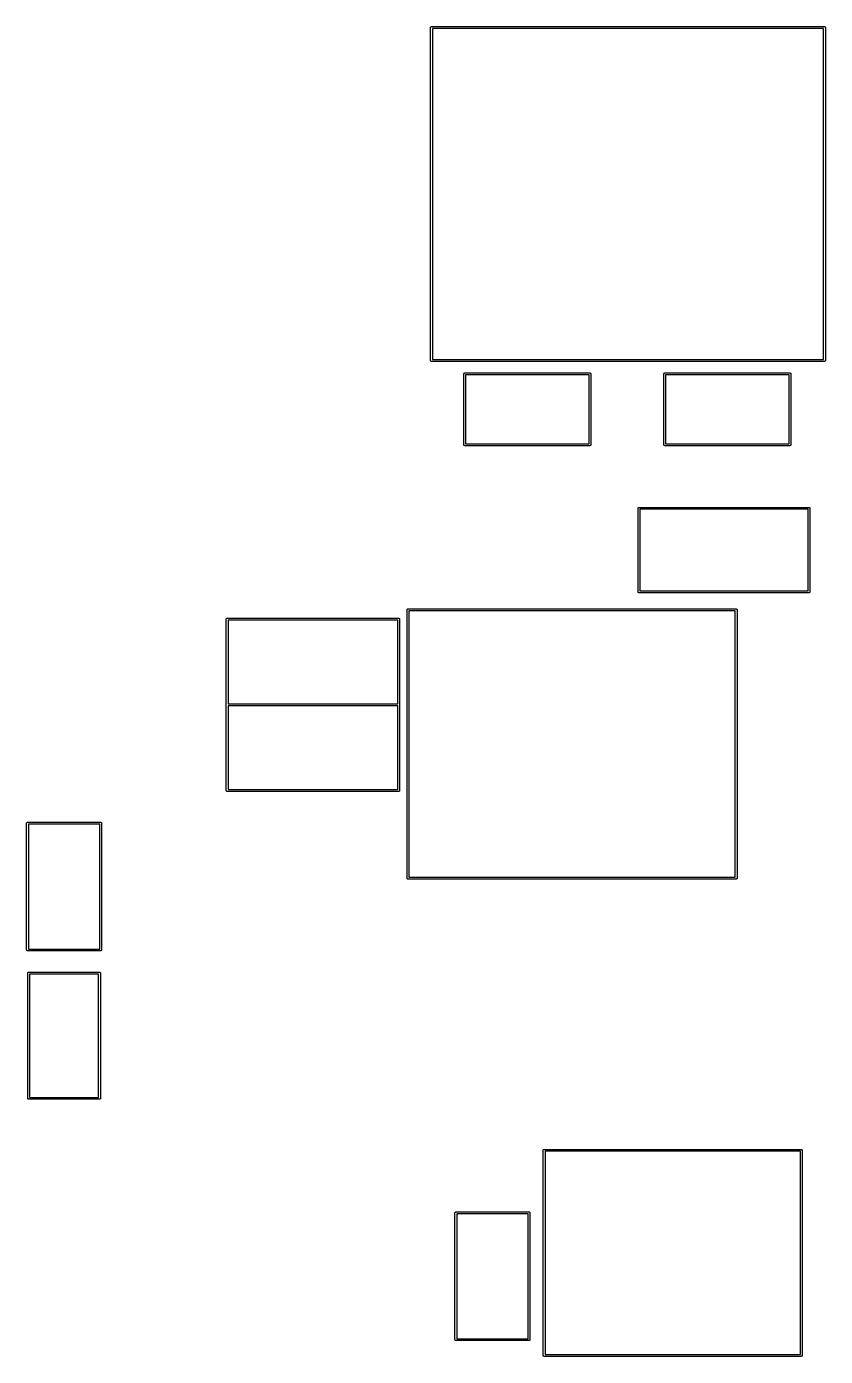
# Model space of a CAD drawing. Extents: x 115.8 to 156.9, y -89.6 to -53.9.
# Drawn here: x 135.5 to 156.92, y -89.6 to -53.94 of the extents above; entities that cross this region are included whole.
import ezdxf

# ---------------------------------------------------------------- set-up
doc = ezdxf.new("R2010")
doc.units = 0
doc.layers.add('BLACK', color=7, linetype='CONTINUOUS')

msp = doc.modelspace()

# ---------------------------------------------------------------- linework, layer by layer
at = {"layer": 'BLACK', "linetype": 'CONTINUOUS'}
for p, q in [((146.33, -53.96), (146.331, -53.9529)), ((146.33, -62.89), (146.33, -53.96)), ((146.331, -53.9529), (146.332, -53.9514)), ((146.332, -53.9496), (146.336, -53.9456)), ((146.332, -53.9514), (146.332, -53.9496)), ((146.336, -53.9456), (146.339, -53.9411)), ((146.339, -53.9411), (146.34, -53.9403)), ((146.34, -53.9403), (146.341, -53.939)), ((146.341, -53.939), (146.347, -53.9375)), ((146.347, -53.9375), (146.351, -53.9352)), ((146.351, -53.9352), (146.353, -53.9355)), ((146.353, -53.9355), (146.355, -53.935)), ((146.355, -53.935), (156.895, -53.935)), ((146.38, -53.985), (146.38, -62.865)), ((156.87, -53.985), (146.38, -53.985)), ((156.87, -62.865), (156.87, -53.985)), ((156.895, -53.935), (156.902, -53.936)), ((156.902, -53.936), (156.904, -53.937)), ((156.904, -53.937), (156.905, -53.9373)), ((156.905, -53.9373), (156.909, -53.9408)), ((156.909, -53.9408), (156.914, -53.9437)), ((156.914, -53.9437), (156.915, -53.9453)), ((156.915, -53.9453), (156.916, -53.9465)), ((156.916, -53.9465), (156.918, -53.9516)), ((156.918, -53.9516), (156.92, -53.9565)), ((156.92, -53.9565), (156.919, -53.9583)), ((156.919, -53.9583), (156.92, -53.96)), ((156.92, -53.96), (156.92, -62.89)), ((146.331, -62.8917), (146.33, -62.89)), ((146.33, -62.8935), (146.331, -62.8917)), ((146.332, -62.8984), (146.33, -62.8935)), ((146.334, -62.9035), (146.332, -62.8984)), ((146.335, -62.9047), (146.334, -62.9035)), ((146.336, -62.9063), (146.335, -62.9047)), ((146.341, -62.9092), (146.336, -62.9063)), ((146.345, -62.9127), (146.341, -62.9092)), ((146.346, -62.913), (146.345, -62.9127)), ((146.348, -62.914), (146.346, -62.913)), ((146.355, -62.915), (146.348, -62.914)), ((156.895, -62.915), (146.355, -62.915)), ((146.38, -62.865), (156.87, -62.865)), ((156.897, -62.9145), (156.895, -62.915)), ((156.899, -62.9148), (156.897, -62.9145)), ((156.903, -62.9125), (156.899, -62.9148)), ((156.909, -62.911), (156.903, -62.9125)), ((156.91, -62.9097), (156.909, -62.911)), ((156.911, -62.9089), (156.91, -62.9097)), ((156.914, -62.9044), (156.911, -62.9089)), ((156.918, -62.9004), (156.914, -62.9044)), ((156.919, -62.8971), (156.918, -62.8986)), ((156.918, -62.8986), (156.918, -62.9004)), ((156.92, -62.89), (156.919, -62.8971)), ((147.22, -63.25), (147.221, -63.2429)), ((147.22, -65.15), (147.22, -63.25)), ((147.221, -63.2429), (147.222, -63.2414)), ((147.222, -63.2396), (147.226, -63.2356)), ((147.222, -63.2414), (147.222, -63.2396)), ((147.226, -63.2356), (147.229, -63.2311)), ((147.229, -63.2311), (147.23, -63.2303)), ((147.23, -63.2303), (147.231, -63.229)), ((147.231, -63.229), (147.237, -63.2275)), ((147.237, -63.2275), (147.241, -63.2252)), ((147.241, -63.2252), (147.243, -63.2255)), ((147.243, -63.2255), (147.245, -63.225)), ((147.245, -63.225), (150.605, -63.225)), ((147.27, -63.275), (147.27, -65.125)), ((150.58, -63.275), (147.27, -63.275)), ((150.58, -65.125), (150.58, -63.275)), ((150.605, -63.225), (150.612, -63.226)), ((150.612, -63.226), (150.614, -63.227)), ((150.614, -63.227), (150.615, -63.2273)), ((150.615, -63.2273), (150.619, -63.2308)), ((150.619, -63.2308), (150.624, -63.2337)), ((150.624, -63.2337), (150.625, -63.2353)), ((150.625, -63.2353), (150.626, -63.2365)), ((150.626, -63.2365), (150.628, -63.2416)), ((150.628, -63.2416), (150.63, -63.2465)), ((150.63, -63.2465), (150.629, -63.2483)), ((150.629, -63.2483), (150.63, -63.25)), ((150.63, -63.25), (150.63, -65.15)), ((152.585, -63.25), (152.586, -63.2429)), ((152.585, -65.15), (152.585, -63.25)), ((152.586, -63.2429), (152.587, -63.2414)), ((152.587, -63.2396), (152.591, -63.2356)), ((152.587, -63.2414), (152.587, -63.2396)), ((152.591, -63.2356), (152.594, -63.2311)), ((152.594, -63.2311), (152.595, -63.2303)), ((152.595, -63.2303), (152.596, -63.229)), ((152.596, -63.229), (152.602, -63.2275)), ((152.602, -63.2275), (152.606, -63.2252)), ((152.606, -63.2252), (152.608, -63.2255)), ((152.608, -63.2255), (152.61, -63.225)), ((152.61, -63.225), (155.97, -63.225)), ((152.635, -63.275), (152.635, -65.125)), ((155.945, -63.275), (152.635, -63.275)), ((155.945, -65.125), (155.945, -63.275)), ((155.97, -63.225), (155.977, -63.226)), ((155.977, -63.226), (155.979, -63.227)), ((155.979, -63.227), (155.98, -63.2273)), ((155.98, -63.2273), (155.984, -63.2308)), ((155.984, -63.2308), (155.989, -63.2337)), ((155.989, -63.2337), (155.99, -63.2353)), ((155.99, -63.2353), (155.991, -63.2365)), ((155.991, -63.2365), (155.993, -63.2416)), ((155.993, -63.2416), (155.995, -63.2465)), ((155.995, -63.2465), (155.994, -63.2483)), ((155.994, -63.2483), (155.995, -63.25)), ((155.995, -63.25), (155.995, -65.15)), ((147.221, -65.1517), (147.22, -65.15)), ((147.22, -65.1535), (147.221, -65.1517)), ((147.222, -65.1584), (147.22, -65.1535)), ((147.224, -65.1635), (147.222, -65.1584)), ((147.225, -65.1647), (147.224, -65.1635)), ((147.226, -65.1663), (147.225, -65.1647)), ((147.231, -65.1692), (147.226, -65.1663)), ((147.235, -65.1727), (147.231, -65.1692)), ((147.236, -65.173), (147.235, -65.1727)), ((147.238, -65.174), (147.236, -65.173)), ((147.245, -65.175), (147.238, -65.174)), ((150.605, -65.175), (147.245, -65.175)), ((147.27, -65.125), (150.58, -65.125)), ((150.607, -65.1745), (150.605, -65.175)), ((150.609, -65.1748), (150.607, -65.1745)), ((150.613, -65.1725), (150.609, -65.1748)), ((150.619, -65.171), (150.613, -65.1725)), ((150.62, -65.1697), (150.619, -65.171)), ((150.621, -65.1689), (150.62, -65.1697)), ((150.624, -65.1644), (150.621, -65.1689)), ((150.628, -65.1604), (150.624, -65.1644)), ((150.629, -65.1571), (150.628, -65.1586)), ((150.628, -65.1586), (150.628, -65.1604)), ((150.63, -65.15), (150.629, -65.1571)), ((152.586, -65.1517), (152.585, -65.15)), ((152.585, -65.1535), (152.586, -65.1517)), ((152.587, -65.1584), (152.585, -65.1535)), ((152.589, -65.1635), (152.587, -65.1584)), ((152.59, -65.1647), (152.589, -65.1635)), ((152.591, -65.1663), (152.59, -65.1647)), ((152.596, -65.1692), (152.591, -65.1663)), ((152.6, -65.1727), (152.596, -65.1692)), ((152.601, -65.173), (152.6, -65.1727)), ((152.603, -65.174), (152.601, -65.173)), ((152.61, -65.175), (152.603, -65.174)), ((155.97, -65.175), (152.61, -65.175)), ((152.635, -65.125), (155.945, -65.125)), ((155.972, -65.1745), (155.97, -65.175)), ((155.974, -65.1748), (155.972, -65.1745)), ((155.978, -65.1725), (155.974, -65.1748)), ((155.984, -65.171), (155.978, -65.1725)), ((155.985, -65.1697), (155.984, -65.171)), ((155.986, -65.1689), (155.985, -65.1697)), ((155.989, -65.1644), (155.986, -65.1689)), ((155.993, -65.1604), (155.989, -65.1644)), ((155.994, -65.1571), (155.993, -65.1586)), ((155.993, -65.1586), (155.993, -65.1604)), ((155.995, -65.15), (155.994, -65.1571)), ((151.895, -66.855), (151.896, -66.8479)), ((151.895, -69.095), (151.895, -66.855)), ((151.896, -66.8479), (151.897, -66.8464)), ((151.897, -66.8446), (151.901, -66.8406)), ((151.897, -66.8464), (151.897, -66.8446)), ((151.901, -66.8406), (151.904, -66.8361)), ((151.904, -66.8361), (151.905, -66.8353)), ((151.905, -66.8353), (151.906, -66.834)), ((151.906, -66.834), (151.912, -66.8325)), ((151.912, -66.8325), (151.916, -66.8302)), ((151.916, -66.8302), (151.918, -66.8305)), ((151.918, -66.8305), (151.92, -66.83)), ((151.92, -66.83), (156.48, -66.83)), ((151.945, -66.88), (151.945, -69.07)), ((156.455, -66.88), (151.945, -66.88)), ((156.455, -69.07), (156.455, -66.88)), ((156.48, -66.83), (156.487, -66.831)), ((156.487, -66.831), (156.489, -66.832)), ((156.489, -66.832), (156.49, -66.8323)), ((156.49, -66.8323), (156.494, -66.8358)), ((156.494, -66.8358), (156.499, -66.8387)), ((156.499, -66.8387), (156.5, -66.8403)), ((156.5, -66.8403), (156.501, -66.8415)), ((156.501, -66.8415), (156.503, -66.8466)), ((156.503, -66.8466), (156.505, -66.8515)), ((156.505, -66.8515), (156.504, -66.8533)), ((156.504, -66.8533), (156.505, -66.855)), ((156.505, -66.855), (156.505, -69.095)), ((151.896, -69.0967), (151.895, -69.095)), ((151.895, -69.0985), (151.896, -69.0967)), ((151.897, -69.1034), (151.895, -69.0985)), ((151.899, -69.1085), (151.897, -69.1034)), ((151.9, -69.1097), (151.899, -69.1085)), ((151.901, -69.1113), (151.9, -69.1097)), ((151.906, -69.1142), (151.901, -69.1113)), ((151.91, -69.1177), (151.906, -69.1142)), ((151.911, -69.118), (151.91, -69.1177)), ((151.913, -69.119), (151.911, -69.118)), ((151.92, -69.12), (151.913, -69.119)), ((156.48, -69.12), (151.92, -69.12)), ((151.945, -69.07), (156.455, -69.07)), ((156.482, -69.1195), (156.48, -69.12)), ((156.484, -69.1198), (156.482, -69.1195)), ((156.488, -69.1175), (156.484, -69.1198)), ((156.494, -69.116), (156.488, -69.1175)), ((156.495, -69.1147), (156.494, -69.116)), ((156.496, -69.1139), (156.495, -69.1147)), ((156.499, -69.1094), (156.496, -69.1139)), ((156.503, -69.1054), (156.499, -69.1094)), ((156.504, -69.1021), (156.503, -69.1036)), ((156.503, -69.1036), (156.503, -69.1054)), ((156.505, -69.095), (156.504, -69.1021)), ((140.85, -69.825), (140.851, -69.8179)), ((140.85, -74.425), (140.85, -69.825)), ((140.851, -69.8179), (140.852, -69.8164)), ((140.852, -69.8146), (140.856, -69.8106)), ((140.852, -69.8164), (140.852, -69.8146)), ((140.856, -69.8106), (140.859, -69.8061)), ((140.859, -69.8061), (140.86, -69.8053)), ((140.86, -69.8053), (140.861, -69.804)), ((140.861, -69.804), (140.867, -69.8025)), ((140.867, -69.8025), (140.871, -69.8002)), ((140.871, -69.8002), (140.873, -69.8005)), ((140.873, -69.8005), (140.875, -69.8)), ((140.875, -69.8), (145.475, -69.8)), ((140.9, -69.85), (140.9, -72.1)), ((145.45, -69.85), (140.9, -69.85)), ((145.45, -72.1), (145.45, -69.85)), ((145.475, -69.8), (145.482, -69.801)), ((145.482, -69.801), (145.484, -69.802)), ((145.484, -69.802), (145.485, -69.8023)), ((145.485, -69.8023), (145.489, -69.8058)), ((145.489, -69.8058), (145.494, -69.8087)), ((145.494, -69.8087), (145.495, -69.8103)), ((145.495, -69.8103), (145.496, -69.8115)), ((145.496, -69.8115), (145.498, -69.8166)), ((145.498, -69.8166), (145.5, -69.8215)), ((145.5, -69.8215), (145.499, -69.8233)), ((145.499, -69.8233), (145.5, -69.825)), ((145.5, -69.825), (145.5, -74.425)), ((145.7, -69.575), (145.701, -69.5679)), ((145.7, -76.775), (145.7, -69.575)), ((145.701, -69.5679), (145.702, -69.5664)), ((145.702, -69.5646), (145.706, -69.5606)), ((145.702, -69.5664), (145.702, -69.5646)), ((145.706, -69.5606), (145.709, -69.5561)), ((145.709, -69.5561), (145.71, -69.5553)), ((145.71, -69.5553), (145.711, -69.554)), ((145.711, -69.554), (145.717, -69.5525)), ((145.717, -69.5525), (145.721, -69.5502)), ((145.721, -69.5502), (145.723, -69.5505)), ((145.723, -69.5505), (145.725, -69.55)), ((145.725, -69.55), (154.525, -69.55)), ((145.75, -69.6), (145.75, -76.75)), ((154.5, -69.6), (145.75, -69.6)), ((154.5, -76.75), (154.5, -69.6)), ((154.525, -69.55), (154.532, -69.551)), ((154.532, -69.551), (154.534, -69.552)), ((154.534, -69.552), (154.535, -69.5523)), ((154.535, -69.5523), (154.539, -69.5558)), ((154.539, -69.5558), (154.544, -69.5587)), ((154.544, -69.5587), (154.545, -69.5603)), ((154.545, -69.5603), (154.546, -69.5615)), ((154.546, -69.5615), (154.548, -69.5666)), ((154.548, -69.5666), (154.55, -69.5715)), ((154.55, -69.5715), (154.549, -69.5733)), ((154.549, -69.5733), (154.55, -69.575)), ((154.55, -69.575), (154.55, -76.775)), ((140.9, -72.1), (145.45, -72.1)), ((140.9, -72.15), (140.9, -74.4)), ((145.45, -72.15), (140.9, -72.15)), ((145.45, -74.4), (145.45, -72.15)), ((140.851, -74.4267), (140.85, -74.425)), ((140.85, -74.4285), (140.851, -74.4267)), ((140.852, -74.4334), (140.85, -74.4285)), ((140.854, -74.4385), (140.852, -74.4334)), ((140.855, -74.4397), (140.854, -74.4385)), ((140.856, -74.4413), (140.855, -74.4397)), ((140.861, -74.4442), (140.856, -74.4413)), ((140.865, -74.4477), (140.861, -74.4442)), ((140.866, -74.448), (140.865, -74.4477)), ((140.868, -74.449), (140.866, -74.448)), ((140.875, -74.45), (140.868, -74.449)), ((145.475, -74.45), (140.875, -74.45)), ((140.9, -74.4), (145.45, -74.4)), ((145.477, -74.4495), (145.475, -74.45)), ((145.479, -74.4498), (145.477, -74.4495)), ((145.483, -74.4475), (145.479, -74.4498)), ((145.489, -74.446), (145.483, -74.4475)), ((145.49, -74.4447), (145.489, -74.446)), ((145.491, -74.4439), (145.49, -74.4447)), ((145.494, -74.4394), (145.491, -74.4439)), ((145.498, -74.4354), (145.494, -74.4394)), ((145.499, -74.4321), (145.498, -74.4336)), ((145.498, -74.4336), (145.498, -74.4354)), ((145.5, -74.425), (145.499, -74.4321)), ((135.495, -75.3), (135.496, -75.2929)), ((135.495, -78.7), (135.495, -75.3)), ((135.496, -75.2929), (135.497, -75.2914)), ((135.497, -75.2896), (135.501, -75.2856)), ((135.497, -75.2914), (135.497, -75.2896)), ((135.501, -75.2856), (135.504, -75.2811)), ((135.504, -75.2811), (135.505, -75.2803)), ((135.505, -75.2803), (135.506, -75.279)), ((135.506, -75.279), (135.512, -75.2775)), ((135.512, -75.2775), (135.516, -75.2752)), ((135.516, -75.2752), (135.518, -75.2755)), ((135.518, -75.2755), (135.52, -75.275)), ((135.52, -75.275), (137.48, -75.275)), ((135.545, -75.325), (135.545, -78.675)), ((137.455, -75.325), (135.545, -75.325)), ((137.455, -78.675), (137.455, -75.325)), ((137.48, -75.275), (137.487, -75.276)), ((137.487, -75.276), (137.489, -75.277)), ((137.489, -75.277), (137.49, -75.2773)), ((137.49, -75.2773), (137.494, -75.2808)), ((137.494, -75.2808), (137.499, -75.2837)), ((137.499, -75.2837), (137.5, -75.2853)), ((137.5, -75.2853), (137.501, -75.2865)), ((137.501, -75.2865), (137.503, -75.2916)), ((137.503, -75.2916), (137.505, -75.2965)), ((137.505, -75.2965), (137.504, -75.2983)), ((137.504, -75.2983), (137.505, -75.3)), ((137.505, -75.3), (137.505, -78.7)), ((145.701, -76.7767), (145.7, -76.775)), ((145.7, -76.7785), (145.701, -76.7767)), ((145.702, -76.7834), (145.7, -76.7785)), ((145.704, -76.7885), (145.702, -76.7834)), ((145.705, -76.7897), (145.704, -76.7885)), ((145.706, -76.7913), (145.705, -76.7897)), ((145.711, -76.7942), (145.706, -76.7913)), ((145.715, -76.7977), (145.711, -76.7942)), ((145.716, -76.798), (145.715, -76.7977)), ((145.718, -76.799), (145.716, -76.798)), ((145.725, -76.8), (145.718, -76.799)), ((154.525, -76.8), (145.725, -76.8)), ((145.75, -76.75), (154.5, -76.75)), ((154.527, -76.7995), (154.525, -76.8)), ((154.529, -76.7998), (154.527, -76.7995)), ((154.533, -76.7975), (154.529, -76.7998)), ((154.539, -76.796), (154.533, -76.7975)), ((154.54, -76.7947), (154.539, -76.796)), ((154.541, -76.7939), (154.54, -76.7947)), ((154.544, -76.7894), (154.541, -76.7939)), ((154.548, -76.7854), (154.544, -76.7894)), ((154.549, -76.7821), (154.548, -76.7836)), ((154.548, -76.7836), (154.548, -76.7854)), ((154.55, -76.775), (154.549, -76.7821)), ((135.496, -78.7017), (135.495, -78.7)), ((135.495, -78.7035), (135.496, -78.7017)), ((135.497, -78.7084), (135.495, -78.7035)), ((135.499, -78.7135), (135.497, -78.7084)), ((135.5, -78.7147), (135.499, -78.7135)), ((135.501, -78.7163), (135.5, -78.7147)), ((135.506, -78.7192), (135.501, -78.7163)), ((135.51, -78.7227), (135.506, -78.7192)), ((135.511, -78.723), (135.51, -78.7227)), ((135.513, -78.724), (135.511, -78.723)), ((135.52, -78.725), (135.513, -78.724)), ((137.48, -78.725), (135.52, -78.725)), ((135.545, -78.675), (137.455, -78.675)), ((137.482, -78.7245), (137.48, -78.725)), ((137.484, -78.7248), (137.482, -78.7245)), ((137.488, -78.7225), (137.484, -78.7248)), ((137.494, -78.721), (137.488, -78.7225)), ((137.495, -78.7197), (137.494, -78.721)), ((137.496, -78.7189), (137.495, -78.7197)), ((137.499, -78.7144), (137.496, -78.7189)), ((137.503, -78.7104), (137.499, -78.7144)), ((137.504, -78.7071), (137.503, -78.7086)), ((137.503, -78.7086), (137.503, -78.7104)), ((137.505, -78.7), (137.504, -78.7071)), ((135.525, -79.32), (135.526, -79.3129)), ((135.525, -82.68), (135.525, -79.32)), ((135.526, -79.3129), (135.527, -79.3114)), ((135.527, -79.3096), (135.531, -79.3056)), ((135.527, -79.3114), (135.527, -79.3096)), ((135.531, -79.3056), (135.534, -79.3011)), ((135.534, -79.3011), (135.535, -79.3003)), ((135.535, -79.3003), (135.536, -79.299)), ((135.536, -79.299), (135.542, -79.2975)), ((135.542, -79.2975), (135.546, -79.2952)), ((135.546, -79.2952), (135.548, -79.2955)), ((135.548, -79.2955), (135.55, -79.295)), ((135.55, -79.295), (137.45, -79.295)), ((135.575, -79.345), (135.575, -82.655)), ((137.425, -79.345), (135.575, -79.345)), ((137.425, -82.655), (137.425, -79.345)), ((137.45, -79.295), (137.457, -79.296)), ((137.457, -79.296), (137.459, -79.297)), ((137.459, -79.297), (137.46, -79.2973)), ((137.46, -79.2973), (137.464, -79.3008)), ((137.464, -79.3008), (137.469, -79.3037)), ((137.469, -79.3037), (137.47, -79.3053)), ((137.47, -79.3053), (137.471, -79.3065)), ((137.471, -79.3065), (137.473, -79.3116)), ((137.473, -79.3116), (137.475, -79.3165)), ((137.475, -79.3165), (137.474, -79.3183)), ((137.474, -79.3183), (137.475, -79.32)), ((137.475, -79.32), (137.475, -82.68)), ((135.526, -82.6817), (135.525, -82.68)), ((135.525, -82.6835), (135.526, -82.6817)), ((135.527, -82.6884), (135.525, -82.6835)), ((135.529, -82.6935), (135.527, -82.6884)), ((135.53, -82.6947), (135.529, -82.6935)), ((135.531, -82.6963), (135.53, -82.6947)), ((135.536, -82.6992), (135.531, -82.6963)), ((135.54, -82.7027), (135.536, -82.6992)), ((135.541, -82.703), (135.54, -82.7027)), ((135.543, -82.704), (135.541, -82.703)), ((135.55, -82.705), (135.543, -82.704)), ((137.45, -82.705), (135.55, -82.705)), ((135.575, -82.655), (137.425, -82.655)), ((137.452, -82.7045), (137.45, -82.705)), ((137.454, -82.7048), (137.452, -82.7045)), ((137.458, -82.7025), (137.454, -82.7048)), ((137.464, -82.701), (137.458, -82.7025)), ((137.465, -82.6997), (137.464, -82.701)), ((137.466, -82.6989), (137.465, -82.6997)), ((137.469, -82.6944), (137.466, -82.6989)), ((137.473, -82.6904), (137.469, -82.6944)), ((137.474, -82.6871), (137.473, -82.6886)), ((137.473, -82.6886), (137.473, -82.6904)), ((137.475, -82.68), (137.474, -82.6871)), ((149.35, -84.075), (149.351, -84.0679)), ((149.35, -89.575), (149.35, -84.075)), ((149.351, -84.0679), (149.352, -84.0664)), ((149.352, -84.0646), (149.356, -84.0606)), ((149.352, -84.0664), (149.352, -84.0646)), ((149.356, -84.0606), (149.359, -84.0561)), ((149.359, -84.0561), (149.36, -84.0553)), ((149.36, -84.0553), (149.361, -84.054)), ((149.361, -84.054), (149.367, -84.0525)), ((149.367, -84.0525), (149.371, -84.0502)), ((149.371, -84.0502), (149.373, -84.0505)), ((149.373, -84.0505), (149.375, -84.05)), ((149.375, -84.05), (156.275, -84.05)), ((149.4, -84.1), (149.4, -89.55)), ((156.25, -84.1), (149.4, -84.1)), ((156.25, -89.55), (156.25, -84.1)), ((156.275, -84.05), (156.282, -84.051)), ((156.282, -84.051), (156.284, -84.052)), ((156.284, -84.052), (156.285, -84.0523)), ((156.285, -84.0523), (156.289, -84.0558)), ((156.289, -84.0558), (156.294, -84.0587)), ((156.294, -84.0587), (156.295, -84.0603)), ((156.295, -84.0603), (156.296, -84.0615)), ((156.296, -84.0615), (156.298, -84.0666)), ((156.298, -84.0666), (156.3, -84.0715)), ((156.3, -84.0715), (156.299, -84.0733)), ((156.299, -84.0733), (156.3, -84.075)), ((156.3, -84.075), (156.3, -89.575)), ((146.985, -85.75), (146.986, -85.7429)), ((146.985, -89.15), (146.985, -85.75)), ((146.986, -85.7429), (146.987, -85.7414)), ((146.987, -85.7396), (146.991, -85.7356)), ((146.987, -85.7414), (146.987, -85.7396)), ((146.991, -85.7356), (146.994, -85.7311)), ((146.994, -85.7311), (146.995, -85.7303)), ((146.995, -85.7303), (146.996, -85.729)), ((146.996, -85.729), (147.002, -85.7275)), ((147.002, -85.7275), (147.006, -85.7252)), ((147.006, -85.7252), (147.008, -85.7255)), ((147.008, -85.7255), (147.01, -85.725)), ((147.01, -85.725), (148.97, -85.725)), ((147.035, -85.775), (147.035, -89.125)), ((148.945, -85.775), (147.035, -85.775)), ((148.945, -89.125), (148.945, -85.775)), ((148.97, -85.725), (148.977, -85.726)), ((148.977, -85.726), (148.979, -85.727)), ((148.979, -85.727), (148.98, -85.7273)), ((148.98, -85.7273), (148.984, -85.7308)), ((148.984, -85.7308), (148.989, -85.7337)), ((148.989, -85.7337), (148.99, -85.7353)), ((148.99, -85.7353), (148.991, -85.7365)), ((148.991, -85.7365), (148.993, -85.7416)), ((148.993, -85.7416), (148.995, -85.7465)), ((148.995, -85.7465), (148.994, -85.7483)), ((148.994, -85.7483), (148.995, -85.75)), ((148.995, -85.75), (148.995, -89.15)), ((146.986, -89.1517), (146.985, -89.15)), ((146.985, -89.1535), (146.986, -89.1517)), ((146.987, -89.1584), (146.985, -89.1535)), ((146.989, -89.1635), (146.987, -89.1584)), ((147.035, -89.125), (148.945, -89.125)), ((148.993, -89.1604), (148.989, -89.1644)), ((148.994, -89.1571), (148.993, -89.1586)), ((148.993, -89.1586), (148.993, -89.1604)), ((148.995, -89.15), (148.994, -89.1571)), ((146.99, -89.1647), (146.989, -89.1635)), ((146.991, -89.1663), (146.99, -89.1647)), ((146.996, -89.1692), (146.991, -89.1663)), ((147, -89.1727), (146.996, -89.1692)), ((147.001, -89.173), (147, -89.1727)), ((147.003, -89.174), (147.001, -89.173)), ((147.01, -89.175), (147.003, -89.174)), ((148.97, -89.175), (147.01, -89.175)), ((148.972, -89.1745), (148.97, -89.175)), ((148.974, -89.1748), (148.972, -89.1745)), ((148.978, -89.1725), (148.974, -89.1748)), ((148.984, -89.171), (148.978, -89.1725)), ((148.985, -89.1697), (148.984, -89.171)), ((148.986, -89.1689), (148.985, -89.1697)), ((148.989, -89.1644), (148.986, -89.1689)), ((149.351, -89.5767), (149.35, -89.575)), ((149.35, -89.5785), (149.351, -89.5767)), ((149.352, -89.5834), (149.35, -89.5785)), ((149.354, -89.5885), (149.352, -89.5834)), ((149.355, -89.5897), (149.354, -89.5885)), ((149.356, -89.5913), (149.355, -89.5897)), ((149.361, -89.5942), (149.356, -89.5913)), ((149.365, -89.5977), (149.361, -89.5942)), ((149.366, -89.598), (149.365, -89.5977)), ((149.368, -89.599), (149.366, -89.598)), ((149.375, -89.6), (149.368, -89.599)), ((156.275, -89.6), (149.375, -89.6)), ((149.4, -89.55), (156.25, -89.55)), ((156.277, -89.5995), (156.275, -89.6)), ((156.279, -89.5998), (156.277, -89.5995)), ((156.283, -89.5975), (156.279, -89.5998)), ((156.289, -89.596), (156.283, -89.5975)), ((156.29, -89.5947), (156.289, -89.596)), ((156.291, -89.5939), (156.29, -89.5947)), ((156.294, -89.5894), (156.291, -89.5939)), ((156.298, -89.5854), (156.294, -89.5894)), ((156.299, -89.5821), (156.298, -89.5836)), ((156.298, -89.5836), (156.298, -89.5854)), ((156.3, -89.575), (156.299, -89.5821))]:
    msp.add_line(p, q, dxfattribs=at)

doc.saveas('drawing.dxf')
